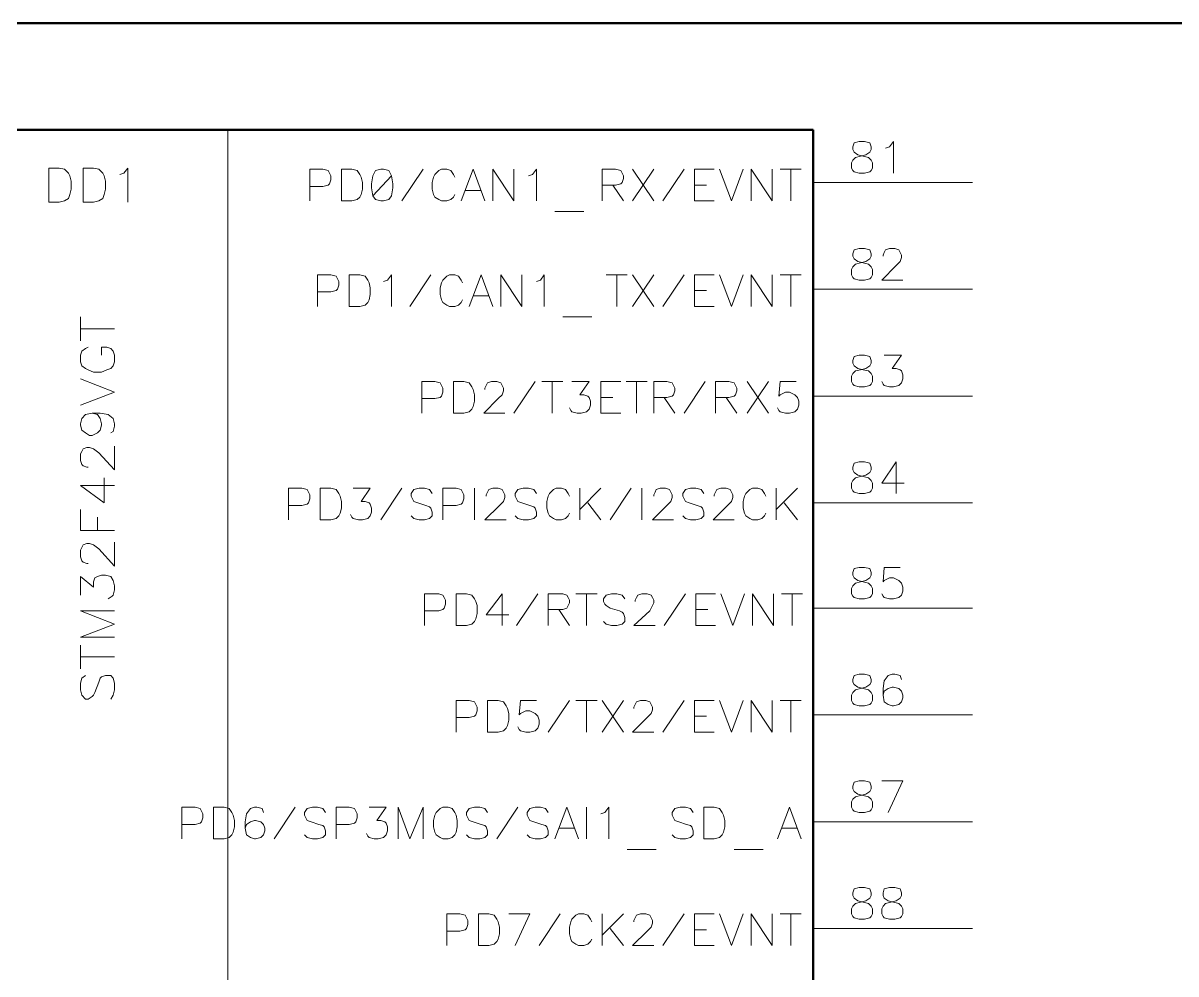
# Model space of a CAD drawing. Header units: millimetres. Extents: x -2024 to 917, y -725 to 13.
# Drawn here: x -1474.21 to -1437.76, y -47.83 to -17.77 of the extents above; entities that cross this region are included whole.
import ezdxf

# ---------------------------------------------------------------- set-up
doc = ezdxf.new("R2010")
doc.units = ezdxf.units.MM

msp = doc.modelspace()

# ---------------------------------------------------------------- linework, layer by layer
at = {"color": 7, "lineweight": 50}
msp.add_lwpolyline([(-1431.566, -111.102), (-1431.566, -103.56), (-1431.566, -100.185), (-1431.566, -96.81), (-1431.566, -93.477), (-1431.566, -90.102), (-1431.566, -86.727), (-1431.566, -72.435), (-1431.566, -69.06), (-1431.566, -41.31), (-1431.566, -33.768), (-1431.566, -26.185), (-1431.566, -17.768), (-1509.774, -17.768)], dxfattribs=at)
msp.add_lwpolyline([(-1449.233, -21.143), (-1449.233, -192.685), (-1494.649, -192.685), (-1494.649, -21.143)], close=True, dxfattribs=at)
at = {"color": 7, "lineweight": 18}
for points in [[(-1467.733, -21.143), (-1467.733, -192.685)], [(-1446.941, -21.727), (-1446.816, -21.685), (-1446.691, -21.518), (-1446.691, -22.518)], [(-1471.149, -22.56), (-1471.024, -22.518), (-1470.899, -22.352), (-1470.899, -23.435)], [(-1465.149, -22.935), (-1464.733, -22.935), (-1464.566, -22.893), (-1464.524, -22.852), (-1464.483, -22.727), (-1464.483, -22.602), (-1464.524, -22.518), (-1464.566, -22.435), (-1464.733, -22.393), (-1465.149, -22.393), (-1465.149, -23.393)], [(-1462.233, -23.393), (-1461.566, -22.393)], [(-1460.566, -22.643), (-1460.608, -22.56), (-1460.691, -22.435), (-1460.816, -22.393), (-1460.983, -22.393), (-1461.066, -22.435), (-1461.191, -22.56), (-1461.233, -22.643), (-1461.274, -22.81), (-1461.274, -23.018), (-1461.233, -23.185), (-1461.191, -23.268), (-1461.066, -23.352), (-1460.983, -23.393), (-1460.816, -23.393), (-1460.691, -23.352), (-1460.608, -23.268), (-1460.566, -23.185)], [(-1459.608, -23.393), (-1459.983, -22.393), (-1460.358, -23.393)], [(-1458.691, -22.393), (-1458.691, -23.393), (-1459.358, -22.393), (-1459.358, -23.393)], [(-1458.233, -22.602), (-1458.108, -22.56), (-1457.983, -22.393), (-1457.983, -23.393)], [(-1455.899, -22.893), (-1455.483, -22.893), (-1455.316, -22.852), (-1455.274, -22.81), (-1455.233, -22.685), (-1455.233, -22.602), (-1455.274, -22.518), (-1455.316, -22.435), (-1455.483, -22.393), (-1455.899, -22.393), (-1455.899, -23.393)], [(-1454.941, -22.393), (-1454.274, -23.393)], [(-1454.274, -22.393), (-1454.941, -23.393)], [(-1453.983, -23.393), (-1453.316, -22.393)], [(-1452.358, -22.393), (-1452.983, -22.393), (-1452.983, -23.393), (-1452.358, -23.393)], [(-1452.191, -22.393), (-1451.816, -23.393), (-1451.441, -22.393)], [(-1450.524, -22.393), (-1450.524, -23.393), (-1451.191, -22.393), (-1451.191, -23.393)], [(-1450.274, -22.393), (-1449.608, -22.393)], [(-1449.941, -22.393), (-1449.941, -23.393)], [(-1462.566, -22.602), (-1463.149, -23.227)], [(-1455.566, -22.893), (-1455.233, -23.393)], [(-1452.983, -22.893), (-1452.608, -22.893)], [(-1460.233, -23.06), (-1459.733, -23.06)], [(-1457.399, -23.727), (-1456.483, -23.727)], [(-1447.024, -25.143), (-1447.024, -25.102), (-1446.983, -25.018), (-1446.941, -24.935), (-1446.816, -24.893), (-1446.649, -24.893), (-1446.524, -24.935), (-1446.483, -25.018), (-1446.441, -25.102), (-1446.441, -25.185), (-1446.483, -25.31), (-1446.608, -25.435), (-1447.066, -25.893), (-1446.399, -25.893)], [(-1464.899, -26.268), (-1464.483, -26.268), (-1464.316, -26.227), (-1464.274, -26.185), (-1464.233, -26.06), (-1464.233, -25.935), (-1464.274, -25.852), (-1464.316, -25.768), (-1464.483, -25.727), (-1464.899, -25.727), (-1464.899, -26.727)], [(-1462.816, -25.935), (-1462.691, -25.893), (-1462.566, -25.727), (-1462.566, -26.727)], [(-1461.983, -26.727), (-1461.316, -25.727)], [(-1460.316, -25.977), (-1460.358, -25.893), (-1460.441, -25.768), (-1460.566, -25.727), (-1460.733, -25.727), (-1460.816, -25.768), (-1460.941, -25.893), (-1460.983, -25.977), (-1461.024, -26.143), (-1461.024, -26.352), (-1460.983, -26.518), (-1460.941, -26.602), (-1460.816, -26.685), (-1460.733, -26.727), (-1460.566, -26.727), (-1460.441, -26.685), (-1460.358, -26.602), (-1460.316, -26.518)], [(-1459.358, -26.727), (-1459.733, -25.727), (-1460.108, -26.727)], [(-1458.441, -25.727), (-1458.441, -26.727), (-1459.108, -25.727), (-1459.108, -26.727)], [(-1457.983, -25.935), (-1457.858, -25.893), (-1457.733, -25.727), (-1457.733, -26.727)], [(-1455.774, -25.727), (-1455.108, -25.727)], [(-1455.441, -25.727), (-1455.441, -26.727)], [(-1454.941, -25.727), (-1454.274, -26.727)], [(-1454.274, -25.727), (-1454.941, -26.727)], [(-1453.983, -26.727), (-1453.316, -25.727)], [(-1452.358, -25.727), (-1452.983, -25.727), (-1452.983, -26.727), (-1452.358, -26.727)], [(-1452.191, -25.727), (-1451.816, -26.727), (-1451.441, -25.727)], [(-1450.524, -25.727), (-1450.524, -26.727), (-1451.191, -25.727), (-1451.191, -26.727)], [(-1450.274, -25.727), (-1449.608, -25.727)], [(-1449.941, -25.727), (-1449.941, -26.727)], [(-1452.983, -26.227), (-1452.608, -26.227)], [(-1459.983, -26.393), (-1459.483, -26.393)], [(-1472.399, -27.81), (-1472.399, -27.06)], [(-1457.149, -27.06), (-1456.233, -27.06)], [(-1472.399, -27.435), (-1471.316, -27.435)], [(-1472.149, -28.018), (-1472.233, -28.06), (-1472.358, -28.143), (-1472.399, -28.268), (-1472.399, -28.477), (-1472.358, -28.602), (-1472.233, -28.685), (-1472.149, -28.727), (-1471.983, -28.81), (-1471.733, -28.81), (-1471.566, -28.727), (-1471.441, -28.685), (-1471.358, -28.602), (-1471.316, -28.477), (-1471.316, -28.268), (-1471.358, -28.143), (-1471.441, -28.06), (-1471.566, -28.018), (-1471.733, -28.018), (-1471.733, -28.268)], [(-1446.983, -28.268), (-1446.441, -28.268), (-1446.733, -28.685), (-1446.608, -28.685), (-1446.483, -28.727), (-1446.441, -28.768), (-1446.399, -28.893), (-1446.399, -29.018), (-1446.441, -29.143), (-1446.524, -29.227), (-1446.691, -29.268), (-1446.816, -29.268), (-1446.983, -29.227), (-1447.024, -29.185), (-1447.066, -29.102)], [(-1472.399, -29.852), (-1471.316, -29.435), (-1472.399, -29.018)], [(-1461.608, -29.643), (-1461.191, -29.643), (-1461.024, -29.602), (-1460.983, -29.56), (-1460.941, -29.435), (-1460.941, -29.31), (-1460.983, -29.227), (-1461.024, -29.143), (-1461.191, -29.102), (-1461.608, -29.102), (-1461.608, -30.102)], [(-1459.608, -29.352), (-1459.608, -29.31), (-1459.566, -29.227), (-1459.524, -29.143), (-1459.399, -29.102), (-1459.233, -29.102), (-1459.108, -29.143), (-1459.066, -29.227), (-1459.024, -29.31), (-1459.024, -29.393), (-1459.066, -29.518), (-1459.191, -29.643), (-1459.649, -30.102), (-1458.983, -30.102)], [(-1458.691, -30.102), (-1458.024, -29.102)], [(-1457.816, -29.102), (-1457.149, -29.102)], [(-1457.483, -29.102), (-1457.483, -30.102)], [(-1456.858, -29.102), (-1456.316, -29.102), (-1456.608, -29.518), (-1456.483, -29.518), (-1456.358, -29.56), (-1456.316, -29.602), (-1456.274, -29.727), (-1456.274, -29.852), (-1456.316, -29.977), (-1456.399, -30.06), (-1456.566, -30.102), (-1456.691, -30.102), (-1456.858, -30.06), (-1456.899, -30.018), (-1456.941, -29.935)], [(-1455.316, -29.102), (-1455.941, -29.102), (-1455.941, -30.102), (-1455.316, -30.102)], [(-1455.149, -29.102), (-1454.483, -29.102)], [(-1454.816, -29.102), (-1454.816, -30.102)], [(-1454.274, -29.602), (-1453.858, -29.602), (-1453.691, -29.56), (-1453.649, -29.518), (-1453.608, -29.393), (-1453.608, -29.31), (-1453.649, -29.227), (-1453.691, -29.143), (-1453.858, -29.102), (-1454.274, -29.102), (-1454.274, -30.102)], [(-1453.316, -30.102), (-1452.649, -29.102)], [(-1452.316, -29.602), (-1451.899, -29.602), (-1451.733, -29.56), (-1451.691, -29.518), (-1451.649, -29.393), (-1451.649, -29.31), (-1451.691, -29.227), (-1451.733, -29.143), (-1451.899, -29.102), (-1452.316, -29.102), (-1452.316, -30.102)], [(-1451.316, -29.102), (-1450.649, -30.102)], [(-1450.649, -29.102), (-1451.316, -30.102)], [(-1449.774, -29.102), (-1450.274, -29.102), (-1450.316, -29.56), (-1450.274, -29.518), (-1450.108, -29.435), (-1449.983, -29.435), (-1449.816, -29.518), (-1449.733, -29.602), (-1449.691, -29.727), (-1449.691, -29.852), (-1449.733, -29.977), (-1449.816, -30.06), (-1449.983, -30.102), (-1450.108, -30.102), (-1450.274, -30.06), (-1450.316, -30.018), (-1450.358, -29.935)], [(-1455.941, -29.602), (-1455.566, -29.602)], [(-1453.941, -29.602), (-1453.608, -30.102)], [(-1451.983, -29.602), (-1451.649, -30.102)], [(-1472.024, -30.102), (-1471.858, -30.143), (-1471.774, -30.268), (-1471.733, -30.435), (-1471.733, -30.477), (-1471.774, -30.643), (-1471.858, -30.727), (-1472.024, -30.81), (-1472.108, -30.81), (-1472.233, -30.727), (-1472.358, -30.643), (-1472.399, -30.477), (-1472.399, -30.435), (-1472.358, -30.268), (-1472.233, -30.143), (-1472.024, -30.102), (-1471.774, -30.102), (-1471.524, -30.143), (-1471.358, -30.268), (-1471.316, -30.435), (-1471.316, -30.518), (-1471.358, -30.685), (-1471.441, -30.727)], [(-1472.149, -31.81), (-1472.191, -31.81), (-1472.316, -31.768), (-1472.358, -31.727), (-1472.399, -31.602), (-1472.399, -31.393), (-1472.358, -31.31), (-1472.316, -31.227), (-1472.191, -31.185), (-1472.108, -31.185), (-1471.983, -31.227), (-1471.816, -31.352), (-1471.316, -31.893), (-1471.316, -31.143)], [(-1446.608, -32.643), (-1446.608, -31.643), (-1447.066, -32.31), (-1446.358, -32.31)], [(-1471.316, -32.393), (-1472.399, -32.393), (-1471.649, -32.935), (-1471.649, -32.143)], [(-1465.816, -33.018), (-1465.399, -33.018), (-1465.233, -32.977), (-1465.191, -32.935), (-1465.149, -32.81), (-1465.149, -32.685), (-1465.191, -32.602), (-1465.233, -32.518), (-1465.399, -32.477), (-1465.816, -32.477), (-1465.816, -33.477)], [(-1463.774, -32.477), (-1463.233, -32.477), (-1463.524, -32.893), (-1463.399, -32.893), (-1463.274, -32.935), (-1463.233, -32.977), (-1463.191, -33.102), (-1463.191, -33.227), (-1463.233, -33.352), (-1463.316, -33.435), (-1463.483, -33.477), (-1463.608, -33.477), (-1463.774, -33.435), (-1463.816, -33.393), (-1463.858, -33.31)], [(-1462.899, -33.477), (-1462.233, -32.477)], [(-1461.274, -32.643), (-1461.358, -32.518), (-1461.524, -32.477), (-1461.691, -32.477), (-1461.858, -32.518), (-1461.941, -32.643), (-1461.941, -32.727), (-1461.899, -32.81), (-1461.858, -32.893), (-1461.733, -32.935), (-1461.483, -33.018), (-1461.358, -33.06), (-1461.316, -33.102), (-1461.274, -33.227), (-1461.274, -33.352), (-1461.358, -33.435), (-1461.524, -33.477), (-1461.691, -33.477), (-1461.858, -33.435), (-1461.941, -33.352)], [(-1460.941, -33.018), (-1460.524, -33.018), (-1460.358, -32.977), (-1460.316, -32.935), (-1460.274, -32.81), (-1460.274, -32.685), (-1460.316, -32.602), (-1460.358, -32.518), (-1460.524, -32.477), (-1460.941, -32.477), (-1460.941, -33.477)], [(-1459.941, -32.477), (-1459.941, -33.477)], [(-1459.566, -32.727), (-1459.566, -32.685), (-1459.524, -32.602), (-1459.483, -32.518), (-1459.358, -32.477), (-1459.191, -32.477), (-1459.066, -32.518), (-1459.024, -32.602), (-1458.983, -32.685), (-1458.983, -32.768), (-1459.024, -32.893), (-1459.149, -33.018), (-1459.608, -33.477), (-1458.941, -33.477)], [(-1457.983, -32.643), (-1458.066, -32.518), (-1458.233, -32.477), (-1458.399, -32.477), (-1458.566, -32.518), (-1458.649, -32.643), (-1458.649, -32.727), (-1458.608, -32.81), (-1458.566, -32.893), (-1458.441, -32.935), (-1458.191, -33.018), (-1458.066, -33.06), (-1458.024, -33.102), (-1457.983, -33.227), (-1457.983, -33.352), (-1458.066, -33.435), (-1458.233, -33.477), (-1458.399, -33.477), (-1458.566, -33.435), (-1458.649, -33.352)], [(-1456.941, -32.727), (-1456.983, -32.643), (-1457.066, -32.518), (-1457.191, -32.477), (-1457.358, -32.477), (-1457.441, -32.518), (-1457.566, -32.643), (-1457.608, -32.727), (-1457.649, -32.893), (-1457.649, -33.102), (-1457.608, -33.268), (-1457.566, -33.352), (-1457.441, -33.435), (-1457.358, -33.477), (-1457.191, -33.477), (-1457.066, -33.435), (-1456.983, -33.352), (-1456.941, -33.268)], [(-1456.608, -32.477), (-1456.608, -33.477)], [(-1455.941, -32.477), (-1456.608, -33.143)], [(-1455.649, -33.477), (-1454.983, -32.477)], [(-1454.649, -32.477), (-1454.649, -33.477)], [(-1454.274, -32.727), (-1454.274, -32.685), (-1454.233, -32.602), (-1454.191, -32.518), (-1454.066, -32.477), (-1453.899, -32.477), (-1453.774, -32.518), (-1453.733, -32.602), (-1453.691, -32.685), (-1453.691, -32.768), (-1453.733, -32.893), (-1453.858, -33.018), (-1454.316, -33.477), (-1453.649, -33.477)], [(-1452.691, -32.643), (-1452.774, -32.518), (-1452.941, -32.477), (-1453.108, -32.477), (-1453.274, -32.518), (-1453.358, -32.643), (-1453.358, -32.727), (-1453.316, -32.81), (-1453.274, -32.893), (-1453.149, -32.935), (-1452.899, -33.018), (-1452.774, -33.06), (-1452.733, -33.102), (-1452.691, -33.227), (-1452.691, -33.352), (-1452.774, -33.435), (-1452.941, -33.477), (-1453.108, -33.477), (-1453.274, -33.435), (-1453.358, -33.352)], [(-1452.358, -32.727), (-1452.358, -32.685), (-1452.316, -32.602), (-1452.274, -32.518), (-1452.149, -32.477), (-1451.983, -32.477), (-1451.858, -32.518), (-1451.816, -32.602), (-1451.774, -32.685), (-1451.774, -32.768), (-1451.816, -32.893), (-1451.941, -33.018), (-1452.399, -33.477), (-1451.733, -33.477)], [(-1450.733, -32.727), (-1450.774, -32.643), (-1450.858, -32.518), (-1450.983, -32.477), (-1451.149, -32.477), (-1451.233, -32.518), (-1451.358, -32.643), (-1451.399, -32.727), (-1451.441, -32.893), (-1451.441, -33.102), (-1451.399, -33.268), (-1451.358, -33.352), (-1451.233, -33.435), (-1451.149, -33.477), (-1450.983, -33.477), (-1450.858, -33.435), (-1450.774, -33.352), (-1450.733, -33.268)], [(-1450.399, -32.477), (-1450.399, -33.477)], [(-1449.733, -32.477), (-1450.399, -33.143)], [(-1472.399, -33.143), (-1472.399, -33.81), (-1471.316, -33.81)], [(-1456.358, -32.935), (-1455.941, -33.477)], [(-1450.149, -32.935), (-1449.733, -33.477)], [(-1471.858, -33.81), (-1471.858, -33.393)], [(-1472.149, -34.852), (-1472.191, -34.852), (-1472.316, -34.81), (-1472.358, -34.768), (-1472.399, -34.643), (-1472.399, -34.435), (-1472.358, -34.352), (-1472.316, -34.268), (-1472.191, -34.227), (-1472.108, -34.227), (-1471.983, -34.268), (-1471.816, -34.393), (-1471.316, -34.935), (-1471.316, -34.185)], [(-1446.483, -34.977), (-1446.983, -34.977), (-1447.024, -35.435), (-1446.983, -35.393), (-1446.816, -35.31), (-1446.691, -35.31), (-1446.524, -35.393), (-1446.441, -35.477), (-1446.399, -35.602), (-1446.399, -35.727), (-1446.441, -35.852), (-1446.524, -35.935), (-1446.691, -35.977), (-1446.816, -35.977), (-1446.983, -35.935), (-1447.024, -35.893), (-1447.066, -35.81)], [(-1472.399, -35.852), (-1472.399, -35.268), (-1471.983, -35.602), (-1471.983, -35.435), (-1471.941, -35.31), (-1471.858, -35.268), (-1471.733, -35.227), (-1471.608, -35.227), (-1471.441, -35.268), (-1471.358, -35.393), (-1471.316, -35.56), (-1471.316, -35.685), (-1471.358, -35.852), (-1471.399, -35.893), (-1471.524, -35.977)], [(-1461.524, -36.352), (-1461.066, -36.352), (-1460.941, -36.31), (-1460.899, -36.268), (-1460.858, -36.143), (-1460.858, -36.018), (-1460.899, -35.935), (-1460.941, -35.852), (-1461.066, -35.81), (-1461.524, -35.81), (-1461.524, -36.81)], [(-1459.066, -36.81), (-1459.066, -35.81), (-1459.566, -36.477), (-1458.858, -36.477)], [(-1458.608, -36.81), (-1457.941, -35.81)], [(-1457.608, -36.31), (-1457.149, -36.31), (-1457.024, -36.268), (-1456.983, -36.185), (-1456.941, -36.102), (-1456.941, -36.018), (-1456.983, -35.935), (-1457.024, -35.852), (-1457.149, -35.81), (-1457.608, -35.81), (-1457.608, -36.81)], [(-1456.733, -35.81), (-1456.066, -35.81)], [(-1456.399, -35.81), (-1456.399, -36.81)], [(-1455.191, -35.977), (-1455.274, -35.852), (-1455.441, -35.81), (-1455.608, -35.81), (-1455.774, -35.852), (-1455.858, -35.977), (-1455.858, -36.06), (-1455.816, -36.143), (-1455.774, -36.185), (-1455.649, -36.268), (-1455.358, -36.352), (-1455.274, -36.393), (-1455.233, -36.435), (-1455.191, -36.56), (-1455.191, -36.685), (-1455.274, -36.768), (-1455.441, -36.81), (-1455.608, -36.81), (-1455.774, -36.768), (-1455.858, -36.685)], [(-1454.858, -36.06), (-1454.858, -36.018), (-1454.816, -35.935), (-1454.774, -35.852), (-1454.649, -35.81), (-1454.483, -35.81), (-1454.358, -35.852), (-1454.316, -35.935), (-1454.274, -36.018), (-1454.274, -36.102), (-1454.316, -36.185), (-1454.399, -36.352), (-1454.899, -36.81), (-1454.233, -36.81)], [(-1453.941, -36.81), (-1453.274, -35.81)], [(-1452.316, -35.81), (-1452.941, -35.81), (-1452.941, -36.81), (-1452.316, -36.81)], [(-1452.149, -35.81), (-1451.774, -36.81), (-1451.399, -35.81)], [(-1450.483, -35.81), (-1450.483, -36.81), (-1451.149, -35.81), (-1451.149, -36.81)], [(-1450.233, -35.81), (-1449.566, -35.81)], [(-1449.899, -35.81), (-1449.899, -36.81)], [(-1471.316, -36.352), (-1472.399, -36.352), (-1471.316, -36.768), (-1472.399, -37.185), (-1471.316, -37.185)], [(-1457.274, -36.31), (-1456.941, -36.81)], [(-1452.941, -36.31), (-1452.566, -36.31)], [(-1472.399, -38.185), (-1472.399, -37.435)], [(-1472.399, -37.81), (-1471.316, -37.81)], [(-1472.233, -38.393), (-1472.358, -38.477), (-1472.399, -38.643), (-1472.399, -38.852), (-1472.358, -39.018), (-1472.233, -39.143), (-1472.149, -39.143), (-1472.024, -39.06), (-1471.983, -39.018), (-1471.941, -38.935), (-1471.816, -38.602), (-1471.774, -38.477), (-1471.733, -38.435), (-1471.608, -38.393), (-1471.441, -38.393), (-1471.358, -38.477), (-1471.316, -38.643), (-1471.316, -38.852), (-1471.358, -39.018), (-1471.441, -39.143)], [(-1446.441, -38.518), (-1446.483, -38.393), (-1446.649, -38.352), (-1446.733, -38.352), (-1446.858, -38.393), (-1446.983, -38.56), (-1447.024, -38.81), (-1447.024, -39.018), (-1446.983, -39.227), (-1446.858, -39.31), (-1446.733, -39.352), (-1446.691, -39.352), (-1446.524, -39.31), (-1446.441, -39.227), (-1446.399, -39.102), (-1446.399, -39.018), (-1446.441, -38.893), (-1446.524, -38.81), (-1446.691, -38.768), (-1446.733, -38.768), (-1446.858, -38.81), (-1446.983, -38.893), (-1447.024, -39.018)], [(-1460.524, -39.727), (-1460.108, -39.727), (-1459.941, -39.685), (-1459.899, -39.643), (-1459.858, -39.518), (-1459.858, -39.393), (-1459.899, -39.31), (-1459.941, -39.227), (-1460.108, -39.185), (-1460.524, -39.185), (-1460.524, -40.185)], [(-1457.983, -39.185), (-1458.483, -39.185), (-1458.524, -39.643), (-1458.483, -39.602), (-1458.316, -39.518), (-1458.191, -39.518), (-1458.024, -39.602), (-1457.941, -39.685), (-1457.899, -39.81), (-1457.899, -39.935), (-1457.941, -40.06), (-1458.024, -40.143), (-1458.191, -40.185), (-1458.316, -40.185), (-1458.483, -40.143), (-1458.524, -40.102), (-1458.566, -40.018)], [(-1457.608, -40.185), (-1456.941, -39.185)], [(-1456.733, -39.185), (-1456.066, -39.185)], [(-1456.399, -39.185), (-1456.399, -40.185)], [(-1455.899, -39.185), (-1455.233, -40.185)], [(-1455.233, -39.185), (-1455.899, -40.185)], [(-1454.899, -39.435), (-1454.899, -39.393), (-1454.858, -39.31), (-1454.816, -39.227), (-1454.691, -39.185), (-1454.524, -39.185), (-1454.399, -39.227), (-1454.358, -39.31), (-1454.316, -39.393), (-1454.316, -39.477), (-1454.358, -39.602), (-1454.483, -39.727), (-1454.941, -40.185), (-1454.274, -40.185)], [(-1453.983, -40.185), (-1453.316, -39.185)], [(-1452.358, -39.185), (-1452.983, -39.185), (-1452.983, -40.185), (-1452.358, -40.185)], [(-1452.191, -39.185), (-1451.816, -40.185), (-1451.441, -39.185)], [(-1450.524, -39.185), (-1450.524, -40.185), (-1451.191, -39.185), (-1451.191, -40.185)], [(-1450.274, -39.185), (-1449.608, -39.185)], [(-1449.941, -39.185), (-1449.941, -40.185)], [(-1452.983, -39.685), (-1452.608, -39.685)], [(-1446.858, -42.727), (-1446.399, -41.727), (-1447.066, -41.727)], [(-1469.191, -43.102), (-1468.774, -43.102), (-1468.608, -43.06), (-1468.566, -43.018), (-1468.524, -42.893), (-1468.524, -42.768), (-1468.566, -42.685), (-1468.608, -42.602), (-1468.774, -42.56), (-1469.191, -42.56), (-1469.191, -43.56)], [(-1466.608, -42.727), (-1466.649, -42.602), (-1466.816, -42.56), (-1466.899, -42.56), (-1467.024, -42.602), (-1467.149, -42.768), (-1467.191, -43.018), (-1467.191, -43.227), (-1467.149, -43.435), (-1467.024, -43.518), (-1466.899, -43.56), (-1466.858, -43.56), (-1466.691, -43.518), (-1466.608, -43.435), (-1466.566, -43.31), (-1466.566, -43.227), (-1466.608, -43.102), (-1466.691, -43.018), (-1466.858, -42.977), (-1466.899, -42.977), (-1467.024, -43.018), (-1467.149, -43.102), (-1467.191, -43.227)], [(-1466.274, -43.56), (-1465.608, -42.56)], [(-1464.649, -42.727), (-1464.733, -42.602), (-1464.899, -42.56), (-1465.066, -42.56), (-1465.233, -42.602), (-1465.316, -42.727), (-1465.316, -42.81), (-1465.274, -42.893), (-1465.233, -42.977), (-1465.108, -43.018), (-1464.858, -43.102), (-1464.733, -43.143), (-1464.691, -43.185), (-1464.649, -43.31), (-1464.649, -43.435), (-1464.733, -43.518), (-1464.899, -43.56), (-1465.066, -43.56), (-1465.233, -43.518), (-1465.316, -43.435)], [(-1464.316, -43.102), (-1463.899, -43.102), (-1463.733, -43.06), (-1463.691, -43.018), (-1463.649, -42.893), (-1463.649, -42.768), (-1463.691, -42.685), (-1463.733, -42.602), (-1463.899, -42.56), (-1464.316, -42.56), (-1464.316, -43.56)], [(-1463.274, -42.56), (-1462.733, -42.56), (-1463.024, -42.977), (-1462.899, -42.977), (-1462.774, -43.018), (-1462.733, -43.06), (-1462.691, -43.185), (-1462.691, -43.31), (-1462.733, -43.435), (-1462.816, -43.518), (-1462.983, -43.56), (-1463.108, -43.56), (-1463.274, -43.518), (-1463.316, -43.477), (-1463.358, -43.393)], [(-1461.566, -43.56), (-1461.566, -42.56), (-1461.983, -43.56), (-1462.358, -42.56), (-1462.358, -43.56)], [(-1459.524, -42.727), (-1459.608, -42.602), (-1459.774, -42.56), (-1459.941, -42.56), (-1460.108, -42.602), (-1460.191, -42.727), (-1460.191, -42.81), (-1460.149, -42.893), (-1460.108, -42.977), (-1459.983, -43.018), (-1459.733, -43.102), (-1459.608, -43.143), (-1459.566, -43.185), (-1459.524, -43.31), (-1459.524, -43.435), (-1459.608, -43.518), (-1459.774, -43.56), (-1459.941, -43.56), (-1460.108, -43.518), (-1460.191, -43.435)], [(-1459.233, -43.56), (-1458.566, -42.56)], [(-1457.608, -42.727), (-1457.691, -42.602), (-1457.858, -42.56), (-1458.024, -42.56), (-1458.191, -42.602), (-1458.274, -42.727), (-1458.274, -42.81), (-1458.233, -42.893), (-1458.191, -42.977), (-1458.066, -43.018), (-1457.816, -43.102), (-1457.691, -43.143), (-1457.649, -43.185), (-1457.608, -43.31), (-1457.608, -43.435), (-1457.691, -43.518), (-1457.858, -43.56), (-1458.024, -43.56), (-1458.191, -43.518), (-1458.274, -43.435)], [(-1456.649, -43.56), (-1457.024, -42.56), (-1457.399, -43.56)], [(-1456.399, -42.56), (-1456.399, -43.56)], [(-1455.941, -42.768), (-1455.816, -42.727), (-1455.691, -42.56), (-1455.691, -43.56)], [(-1453.024, -42.727), (-1453.108, -42.602), (-1453.274, -42.56), (-1453.441, -42.56), (-1453.608, -42.602), (-1453.691, -42.727), (-1453.691, -42.81), (-1453.649, -42.893), (-1453.608, -42.977), (-1453.483, -43.018), (-1453.233, -43.102), (-1453.108, -43.143), (-1453.066, -43.185), (-1453.024, -43.31), (-1453.024, -43.435), (-1453.108, -43.518), (-1453.274, -43.56), (-1453.441, -43.56), (-1453.608, -43.518), (-1453.691, -43.435)], [(-1449.608, -43.56), (-1449.983, -42.56), (-1450.358, -43.56)], [(-1457.274, -43.227), (-1456.774, -43.227)], [(-1450.233, -43.227), (-1449.733, -43.227)], [(-1455.108, -43.893), (-1454.191, -43.893)], [(-1451.733, -43.893), (-1450.816, -43.893)], [(-1460.816, -46.477), (-1460.399, -46.477), (-1460.233, -46.435), (-1460.191, -46.393), (-1460.149, -46.268), (-1460.149, -46.143), (-1460.191, -46.06), (-1460.233, -45.977), (-1460.399, -45.935), (-1460.816, -45.935), (-1460.816, -46.935)], [(-1458.649, -46.935), (-1458.191, -45.935), (-1458.858, -45.935)], [(-1457.899, -46.935), (-1457.233, -45.935)], [(-1456.233, -46.185), (-1456.274, -46.102), (-1456.358, -45.977), (-1456.483, -45.935), (-1456.649, -45.935), (-1456.733, -45.977), (-1456.858, -46.102), (-1456.899, -46.185), (-1456.941, -46.352), (-1456.941, -46.56), (-1456.899, -46.727), (-1456.858, -46.81), (-1456.733, -46.893), (-1456.649, -46.935), (-1456.483, -46.935), (-1456.358, -46.893), (-1456.274, -46.81), (-1456.233, -46.727)], [(-1455.899, -45.935), (-1455.899, -46.935)], [(-1455.233, -45.935), (-1455.899, -46.602)], [(-1454.899, -46.185), (-1454.899, -46.143), (-1454.858, -46.06), (-1454.816, -45.977), (-1454.691, -45.935), (-1454.524, -45.935), (-1454.399, -45.977), (-1454.358, -46.06), (-1454.316, -46.143), (-1454.316, -46.227), (-1454.358, -46.352), (-1454.483, -46.477), (-1454.941, -46.935), (-1454.274, -46.935)], [(-1453.983, -46.935), (-1453.316, -45.935)], [(-1452.358, -45.935), (-1452.983, -45.935), (-1452.983, -46.935), (-1452.358, -46.935)], [(-1452.191, -45.935), (-1451.816, -46.935), (-1451.441, -45.935)], [(-1450.524, -45.935), (-1450.524, -46.935), (-1451.191, -45.935), (-1451.191, -46.935)], [(-1450.274, -45.935), (-1449.608, -45.935)], [(-1449.941, -45.935), (-1449.941, -46.935)], [(-1455.649, -46.393), (-1455.233, -46.935)], [(-1452.983, -46.435), (-1452.608, -46.435)]]:
    msp.add_lwpolyline(points, dxfattribs=at)
for points in [[(-1447.774, -21.518), (-1447.941, -21.56), (-1447.983, -21.685), (-1447.983, -21.768), (-1447.941, -21.852), (-1447.816, -21.935), (-1447.649, -21.977), (-1447.483, -22.018), (-1447.399, -22.102), (-1447.358, -22.185), (-1447.358, -22.352), (-1447.399, -22.435), (-1447.441, -22.477), (-1447.608, -22.518), (-1447.774, -22.518), (-1447.941, -22.477), (-1447.983, -22.435), (-1448.024, -22.352), (-1448.024, -22.185), (-1447.983, -22.102), (-1447.899, -22.018), (-1447.733, -21.977), (-1447.566, -21.935), (-1447.441, -21.852), (-1447.399, -21.768), (-1447.399, -21.685), (-1447.441, -21.56), (-1447.608, -21.518)], [(-1473.399, -22.352), (-1473.399, -23.435), (-1473.066, -23.435), (-1472.899, -23.393), (-1472.774, -23.31), (-1472.733, -23.185), (-1472.691, -23.018), (-1472.691, -22.768), (-1472.733, -22.602), (-1472.774, -22.518), (-1472.899, -22.393), (-1473.066, -22.352)], [(-1472.316, -22.352), (-1472.316, -23.435), (-1471.983, -23.435), (-1471.816, -23.393), (-1471.691, -23.31), (-1471.649, -23.185), (-1471.608, -23.018), (-1471.608, -22.768), (-1471.649, -22.602), (-1471.691, -22.518), (-1471.816, -22.393), (-1471.983, -22.352)], [(-1464.149, -22.393), (-1464.149, -23.393), (-1463.816, -23.393), (-1463.649, -23.352), (-1463.566, -23.268), (-1463.524, -23.185), (-1463.483, -23.018), (-1463.483, -22.81), (-1463.524, -22.643), (-1463.566, -22.56), (-1463.649, -22.435), (-1463.816, -22.393)], [(-1462.899, -22.393), (-1463.066, -22.435), (-1463.149, -22.602), (-1463.191, -22.852), (-1463.191, -22.977), (-1463.149, -23.227), (-1463.066, -23.352), (-1462.899, -23.393), (-1462.816, -23.393), (-1462.649, -23.352), (-1462.566, -23.227), (-1462.524, -22.977), (-1462.524, -22.852), (-1462.566, -22.602), (-1462.649, -22.435), (-1462.816, -22.393)], [(-1447.774, -24.893), (-1447.941, -24.935), (-1447.983, -25.06), (-1447.983, -25.143), (-1447.941, -25.227), (-1447.816, -25.31), (-1447.649, -25.352), (-1447.483, -25.393), (-1447.399, -25.477), (-1447.358, -25.56), (-1447.358, -25.727), (-1447.399, -25.81), (-1447.441, -25.852), (-1447.608, -25.893), (-1447.774, -25.893), (-1447.941, -25.852), (-1447.983, -25.81), (-1448.024, -25.727), (-1448.024, -25.56), (-1447.983, -25.477), (-1447.899, -25.393), (-1447.733, -25.352), (-1447.566, -25.31), (-1447.441, -25.227), (-1447.399, -25.143), (-1447.399, -25.06), (-1447.441, -24.935), (-1447.608, -24.893)], [(-1463.899, -25.727), (-1463.899, -26.727), (-1463.566, -26.727), (-1463.399, -26.685), (-1463.316, -26.602), (-1463.274, -26.518), (-1463.233, -26.352), (-1463.233, -26.143), (-1463.274, -25.977), (-1463.316, -25.893), (-1463.399, -25.768), (-1463.566, -25.727)], [(-1447.774, -28.268), (-1447.941, -28.31), (-1447.983, -28.435), (-1447.983, -28.518), (-1447.941, -28.602), (-1447.816, -28.685), (-1447.649, -28.727), (-1447.483, -28.768), (-1447.399, -28.852), (-1447.358, -28.935), (-1447.358, -29.102), (-1447.399, -29.185), (-1447.441, -29.227), (-1447.608, -29.268), (-1447.774, -29.268), (-1447.941, -29.227), (-1447.983, -29.185), (-1448.024, -29.102), (-1448.024, -28.935), (-1447.983, -28.852), (-1447.899, -28.768), (-1447.733, -28.727), (-1447.566, -28.685), (-1447.441, -28.602), (-1447.399, -28.518), (-1447.399, -28.435), (-1447.441, -28.31), (-1447.608, -28.268)], [(-1460.608, -29.102), (-1460.608, -30.102), (-1460.274, -30.102), (-1460.108, -30.06), (-1460.024, -29.977), (-1459.983, -29.893), (-1459.941, -29.727), (-1459.941, -29.518), (-1459.983, -29.352), (-1460.024, -29.268), (-1460.108, -29.143), (-1460.274, -29.102)], [(-1447.774, -31.643), (-1447.941, -31.685), (-1447.983, -31.81), (-1447.983, -31.893), (-1447.941, -31.977), (-1447.816, -32.06), (-1447.649, -32.102), (-1447.483, -32.143), (-1447.399, -32.227), (-1447.358, -32.31), (-1447.358, -32.477), (-1447.399, -32.56), (-1447.441, -32.602), (-1447.608, -32.643), (-1447.774, -32.643), (-1447.941, -32.602), (-1447.983, -32.56), (-1448.024, -32.477), (-1448.024, -32.31), (-1447.983, -32.227), (-1447.899, -32.143), (-1447.733, -32.102), (-1447.566, -32.06), (-1447.441, -31.977), (-1447.399, -31.893), (-1447.399, -31.81), (-1447.441, -31.685), (-1447.608, -31.643)], [(-1464.816, -32.477), (-1464.816, -33.477), (-1464.483, -33.477), (-1464.316, -33.435), (-1464.233, -33.352), (-1464.191, -33.268), (-1464.149, -33.102), (-1464.149, -32.893), (-1464.191, -32.727), (-1464.233, -32.643), (-1464.316, -32.518), (-1464.483, -32.477)], [(-1447.774, -34.977), (-1447.941, -35.018), (-1447.983, -35.143), (-1447.983, -35.227), (-1447.941, -35.31), (-1447.816, -35.393), (-1447.649, -35.435), (-1447.483, -35.477), (-1447.399, -35.56), (-1447.358, -35.643), (-1447.358, -35.81), (-1447.399, -35.893), (-1447.441, -35.935), (-1447.608, -35.977), (-1447.774, -35.977), (-1447.941, -35.935), (-1447.983, -35.893), (-1448.024, -35.81), (-1448.024, -35.643), (-1447.983, -35.56), (-1447.899, -35.477), (-1447.733, -35.435), (-1447.566, -35.393), (-1447.441, -35.31), (-1447.399, -35.227), (-1447.399, -35.143), (-1447.441, -35.018), (-1447.608, -34.977)], [(-1460.524, -35.81), (-1460.524, -36.81), (-1460.191, -36.81), (-1460.024, -36.768), (-1459.941, -36.685), (-1459.899, -36.602), (-1459.858, -36.435), (-1459.858, -36.185), (-1459.899, -36.06), (-1459.941, -35.977), (-1460.024, -35.852), (-1460.191, -35.81)], [(-1447.774, -38.352), (-1447.941, -38.393), (-1447.983, -38.518), (-1447.983, -38.602), (-1447.941, -38.685), (-1447.816, -38.768), (-1447.649, -38.81), (-1447.483, -38.852), (-1447.399, -38.935), (-1447.358, -39.018), (-1447.358, -39.185), (-1447.399, -39.268), (-1447.441, -39.31), (-1447.608, -39.352), (-1447.774, -39.352), (-1447.941, -39.31), (-1447.983, -39.268), (-1448.024, -39.185), (-1448.024, -39.018), (-1447.983, -38.935), (-1447.899, -38.852), (-1447.733, -38.81), (-1447.566, -38.768), (-1447.441, -38.685), (-1447.399, -38.602), (-1447.399, -38.518), (-1447.441, -38.393), (-1447.608, -38.352)], [(-1459.524, -39.185), (-1459.524, -40.185), (-1459.191, -40.185), (-1459.024, -40.143), (-1458.941, -40.06), (-1458.899, -39.977), (-1458.858, -39.81), (-1458.858, -39.602), (-1458.899, -39.435), (-1458.941, -39.352), (-1459.024, -39.227), (-1459.191, -39.185)], [(-1447.774, -41.727), (-1447.941, -41.768), (-1447.983, -41.893), (-1447.983, -41.977), (-1447.941, -42.06), (-1447.816, -42.143), (-1447.649, -42.185), (-1447.483, -42.227), (-1447.399, -42.31), (-1447.358, -42.393), (-1447.358, -42.56), (-1447.399, -42.643), (-1447.441, -42.685), (-1447.608, -42.727), (-1447.774, -42.727), (-1447.941, -42.685), (-1447.983, -42.643), (-1448.024, -42.56), (-1448.024, -42.393), (-1447.983, -42.31), (-1447.899, -42.227), (-1447.733, -42.185), (-1447.566, -42.143), (-1447.441, -42.06), (-1447.399, -41.977), (-1447.399, -41.893), (-1447.441, -41.768), (-1447.608, -41.727)], [(-1468.191, -42.56), (-1468.191, -43.56), (-1467.858, -43.56), (-1467.691, -43.518), (-1467.608, -43.435), (-1467.566, -43.352), (-1467.524, -43.185), (-1467.524, -42.977), (-1467.566, -42.81), (-1467.608, -42.727), (-1467.691, -42.602), (-1467.858, -42.56)], [(-1460.941, -42.56), (-1461.024, -42.602), (-1461.149, -42.727), (-1461.191, -42.81), (-1461.233, -42.977), (-1461.233, -43.185), (-1461.191, -43.352), (-1461.149, -43.435), (-1461.024, -43.518), (-1460.941, -43.56), (-1460.774, -43.56), (-1460.649, -43.518), (-1460.566, -43.435), (-1460.524, -43.352), (-1460.483, -43.185), (-1460.483, -42.977), (-1460.524, -42.81), (-1460.566, -42.727), (-1460.649, -42.602), (-1460.774, -42.56)], [(-1452.691, -42.56), (-1452.691, -43.56), (-1452.358, -43.56), (-1452.191, -43.518), (-1452.108, -43.435), (-1452.066, -43.352), (-1452.024, -43.185), (-1452.024, -42.977), (-1452.066, -42.81), (-1452.108, -42.727), (-1452.191, -42.602), (-1452.358, -42.56)], [(-1447.774, -45.102), (-1447.941, -45.143), (-1447.983, -45.268), (-1447.983, -45.352), (-1447.941, -45.435), (-1447.816, -45.518), (-1447.649, -45.56), (-1447.483, -45.602), (-1447.399, -45.685), (-1447.358, -45.768), (-1447.358, -45.935), (-1447.399, -46.018), (-1447.441, -46.06), (-1447.608, -46.102), (-1447.774, -46.102), (-1447.941, -46.06), (-1447.983, -46.018), (-1448.024, -45.935), (-1448.024, -45.768), (-1447.983, -45.685), (-1447.899, -45.602), (-1447.733, -45.56), (-1447.566, -45.518), (-1447.441, -45.435), (-1447.399, -45.352), (-1447.399, -45.268), (-1447.441, -45.143), (-1447.608, -45.102)], [(-1446.816, -45.102), (-1446.983, -45.143), (-1447.024, -45.268), (-1447.024, -45.352), (-1446.983, -45.435), (-1446.858, -45.518), (-1446.691, -45.56), (-1446.524, -45.602), (-1446.441, -45.685), (-1446.399, -45.768), (-1446.399, -45.935), (-1446.441, -46.018), (-1446.483, -46.06), (-1446.649, -46.102), (-1446.816, -46.102), (-1446.983, -46.06), (-1447.024, -46.018), (-1447.066, -45.935), (-1447.066, -45.768), (-1447.024, -45.685), (-1446.941, -45.602), (-1446.774, -45.56), (-1446.608, -45.518), (-1446.483, -45.435), (-1446.441, -45.352), (-1446.441, -45.268), (-1446.483, -45.143), (-1446.649, -45.102)], [(-1459.816, -45.935), (-1459.816, -46.935), (-1459.483, -46.935), (-1459.316, -46.893), (-1459.233, -46.81), (-1459.191, -46.727), (-1459.149, -46.56), (-1459.149, -46.352), (-1459.191, -46.185), (-1459.233, -46.102), (-1459.316, -45.977), (-1459.483, -45.935)]]:
    msp.add_lwpolyline(points, close=True, dxfattribs=at)
at = {"color": 7, "lineweight": 5}
for points in [[(-1449.233, -22.81), (-1444.191, -22.81)], [(-1449.233, -26.185), (-1444.191, -26.185)], [(-1449.233, -29.56), (-1444.191, -29.56)], [(-1449.233, -32.935), (-1444.191, -32.935)], [(-1449.233, -36.268), (-1444.191, -36.268)], [(-1449.233, -39.643), (-1444.191, -39.643)], [(-1449.233, -43.018), (-1444.191, -43.018)], [(-1449.233, -46.393), (-1444.191, -46.393)]]:
    msp.add_lwpolyline(points, dxfattribs=at)

doc.saveas('drawing.dxf')
